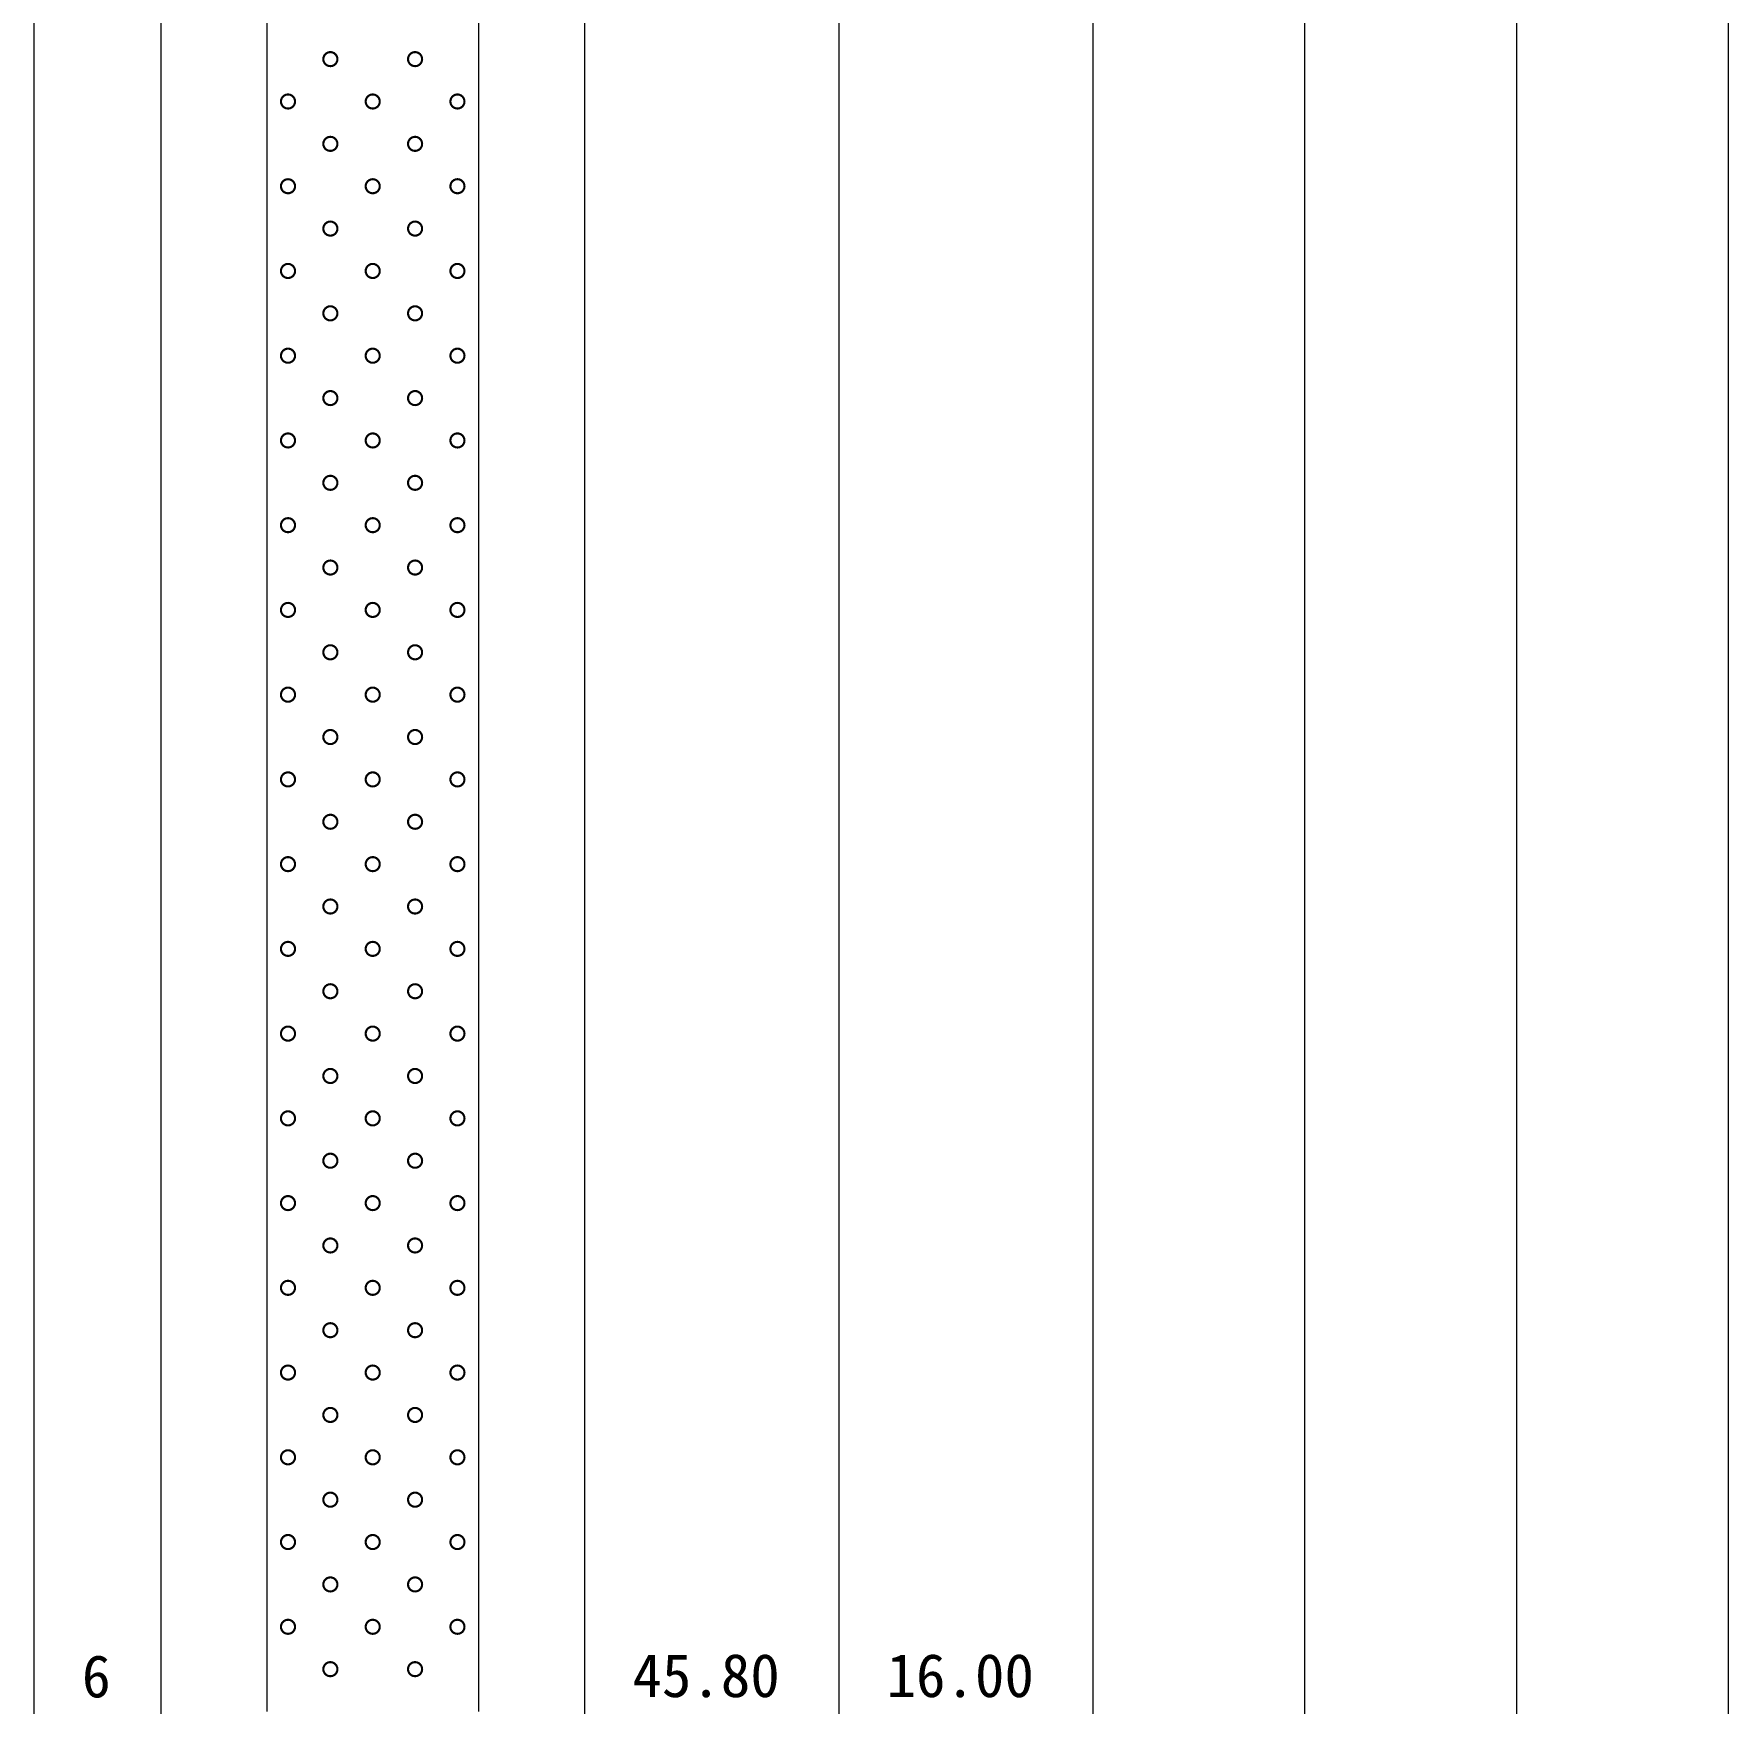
# Model space of a CAD drawing. Header units: inches. Extents: x -27 to 109, y -598 to 26.
# Drawn here: x 15.88 to 31.88, y -44.82 to -29.07 of the extents above; entities that cross this region are included whole.
import ezdxf

# ---------------------------------------------------------------- set-up
doc = ezdxf.new("R2010")
doc.units = ezdxf.units.IN
doc.header["$MEASUREMENT"] = 0
doc.layers.get('0').update_dxf_attribs({"lineweight": 0})
doc.styles.add('宋体', font='')
doc.styles.get('宋体').set_extended_font_data('宋体')

# ---------------------------------------------------------------- blocks, each defined once
blk = doc.blocks.new('lr_block_6')
at = {"color": 7, "const_width": 0.02}
for points in [[(18.748, -29.304), (18.746, -29.287), (18.739, -29.27), (18.729, -29.257), (18.715, -29.246), (18.699, -29.239), (18.682, -29.237), (18.664, -29.239), (18.648, -29.246), (18.634, -29.257), (18.624, -29.27), (18.617, -29.287), (18.615, -29.304), (18.617, -29.321), (18.624, -29.337), (18.634, -29.351), (18.648, -29.361), (18.664, -29.368), (18.682, -29.37), (18.699, -29.368), (18.715, -29.361), (18.729, -29.351), (18.739, -29.337), (18.746, -29.321), (18.748, -29.304)], [(19.548, -29.304), (19.546, -29.287), (19.539, -29.27), (19.529, -29.257), (19.515, -29.246), (19.499, -29.239), (19.482, -29.237), (19.464, -29.239), (19.448, -29.246), (19.434, -29.257), (19.424, -29.27), (19.417, -29.287), (19.415, -29.304), (19.417, -29.321), (19.424, -29.337), (19.434, -29.351), (19.448, -29.361), (19.464, -29.368), (19.482, -29.37), (19.499, -29.368), (19.515, -29.361), (19.529, -29.351), (19.539, -29.337), (19.546, -29.321), (19.548, -29.304)], [(18.348, -29.704), (18.346, -29.687), (18.339, -29.67), (18.329, -29.657), (18.315, -29.646), (18.299, -29.639), (18.282, -29.637), (18.264, -29.639), (18.248, -29.646), (18.234, -29.657), (18.224, -29.67), (18.217, -29.687), (18.215, -29.704), (18.217, -29.721), (18.224, -29.737), (18.234, -29.751), (18.248, -29.761), (18.264, -29.768), (18.282, -29.77), (18.299, -29.768), (18.315, -29.761), (18.329, -29.751), (18.339, -29.737), (18.346, -29.721), (18.348, -29.704)], [(19.148, -29.704), (19.146, -29.687), (19.139, -29.67), (19.129, -29.657), (19.115, -29.646), (19.099, -29.639), (19.082, -29.637), (19.064, -29.639), (19.048, -29.646), (19.034, -29.657), (19.024, -29.67), (19.017, -29.687), (19.015, -29.704), (19.017, -29.721), (19.024, -29.737), (19.034, -29.751), (19.048, -29.761), (19.064, -29.768), (19.082, -29.77), (19.099, -29.768), (19.115, -29.761), (19.129, -29.751), (19.139, -29.737), (19.146, -29.721), (19.148, -29.704)], [(19.948, -29.704), (19.946, -29.687), (19.939, -29.67), (19.929, -29.657), (19.915, -29.646), (19.899, -29.639), (19.882, -29.637), (19.864, -29.639), (19.848, -29.646), (19.834, -29.657), (19.824, -29.67), (19.817, -29.687), (19.815, -29.704), (19.817, -29.721), (19.824, -29.737), (19.834, -29.751), (19.848, -29.761), (19.864, -29.768), (19.882, -29.77), (19.899, -29.768), (19.915, -29.761), (19.929, -29.751), (19.939, -29.737), (19.946, -29.721), (19.948, -29.704)], [(18.748, -30.104), (18.746, -30.087), (18.739, -30.07), (18.729, -30.057), (18.715, -30.046), (18.699, -30.039), (18.682, -30.037), (18.664, -30.039), (18.648, -30.046), (18.634, -30.057), (18.624, -30.07), (18.617, -30.087), (18.615, -30.104), (18.617, -30.121), (18.624, -30.137), (18.634, -30.151), (18.648, -30.161), (18.664, -30.168), (18.682, -30.17), (18.699, -30.168), (18.715, -30.161), (18.729, -30.151), (18.739, -30.137), (18.746, -30.121), (18.748, -30.104)], [(19.548, -30.104), (19.546, -30.087), (19.539, -30.07), (19.529, -30.057), (19.515, -30.046), (19.499, -30.039), (19.482, -30.037), (19.464, -30.039), (19.448, -30.046), (19.434, -30.057), (19.424, -30.07), (19.417, -30.087), (19.415, -30.104), (19.417, -30.121), (19.424, -30.137), (19.434, -30.151), (19.448, -30.161), (19.464, -30.168), (19.482, -30.17), (19.499, -30.168), (19.515, -30.161), (19.529, -30.151), (19.539, -30.137), (19.546, -30.121), (19.548, -30.104)], [(18.348, -30.504), (18.346, -30.487), (18.339, -30.47), (18.329, -30.457), (18.315, -30.446), (18.299, -30.439), (18.282, -30.437), (18.264, -30.439), (18.248, -30.446), (18.234, -30.457), (18.224, -30.47), (18.217, -30.487), (18.215, -30.504), (18.217, -30.521), (18.224, -30.537), (18.234, -30.551), (18.248, -30.561), (18.264, -30.568), (18.282, -30.57), (18.299, -30.568), (18.315, -30.561), (18.329, -30.551), (18.339, -30.537), (18.346, -30.521), (18.348, -30.504)], [(19.148, -30.504), (19.146, -30.487), (19.139, -30.47), (19.129, -30.457), (19.115, -30.446), (19.099, -30.439), (19.082, -30.437), (19.064, -30.439), (19.048, -30.446), (19.034, -30.457), (19.024, -30.47), (19.017, -30.487), (19.015, -30.504), (19.017, -30.521), (19.024, -30.537), (19.034, -30.551), (19.048, -30.561), (19.064, -30.568), (19.082, -30.57), (19.099, -30.568), (19.115, -30.561), (19.129, -30.551), (19.139, -30.537), (19.146, -30.521), (19.148, -30.504)], [(19.948, -30.504), (19.946, -30.487), (19.939, -30.47), (19.929, -30.457), (19.915, -30.446), (19.899, -30.439), (19.882, -30.437), (19.864, -30.439), (19.848, -30.446), (19.834, -30.457), (19.824, -30.47), (19.817, -30.487), (19.815, -30.504), (19.817, -30.521), (19.824, -30.537), (19.834, -30.551), (19.848, -30.561), (19.864, -30.568), (19.882, -30.57), (19.899, -30.568), (19.915, -30.561), (19.929, -30.551), (19.939, -30.537), (19.946, -30.521), (19.948, -30.504)], [(18.748, -30.904), (18.746, -30.887), (18.739, -30.87), (18.729, -30.857), (18.715, -30.846), (18.699, -30.839), (18.682, -30.837), (18.664, -30.839), (18.648, -30.846), (18.634, -30.857), (18.624, -30.87), (18.617, -30.887), (18.615, -30.904), (18.617, -30.921), (18.624, -30.937), (18.634, -30.951), (18.648, -30.961), (18.664, -30.968), (18.682, -30.97), (18.699, -30.968), (18.715, -30.961), (18.729, -30.951), (18.739, -30.937), (18.746, -30.921), (18.748, -30.904)], [(19.548, -30.904), (19.546, -30.887), (19.539, -30.87), (19.529, -30.857), (19.515, -30.846), (19.499, -30.839), (19.482, -30.837), (19.464, -30.839), (19.448, -30.846), (19.434, -30.857), (19.424, -30.87), (19.417, -30.887), (19.415, -30.904), (19.417, -30.921), (19.424, -30.937), (19.434, -30.951), (19.448, -30.961), (19.464, -30.968), (19.482, -30.97), (19.499, -30.968), (19.515, -30.961), (19.529, -30.951), (19.539, -30.937), (19.546, -30.921), (19.548, -30.904)], [(18.348, -31.304), (18.346, -31.287), (18.339, -31.27), (18.329, -31.257), (18.315, -31.246), (18.299, -31.239), (18.282, -31.237), (18.264, -31.239), (18.248, -31.246), (18.234, -31.257), (18.224, -31.27), (18.217, -31.287), (18.215, -31.304), (18.217, -31.321), (18.224, -31.337), (18.234, -31.351), (18.248, -31.361), (18.264, -31.368), (18.282, -31.37), (18.299, -31.368), (18.315, -31.361), (18.329, -31.351), (18.339, -31.337), (18.346, -31.321), (18.348, -31.304)], [(19.148, -31.304), (19.146, -31.287), (19.139, -31.27), (19.129, -31.257), (19.115, -31.246), (19.099, -31.239), (19.082, -31.237), (19.064, -31.239), (19.048, -31.246), (19.034, -31.257), (19.024, -31.27), (19.017, -31.287), (19.015, -31.304), (19.017, -31.321), (19.024, -31.337), (19.034, -31.351), (19.048, -31.361), (19.064, -31.368), (19.082, -31.37), (19.099, -31.368), (19.115, -31.361), (19.129, -31.351), (19.139, -31.337), (19.146, -31.321), (19.148, -31.304)], [(19.948, -31.304), (19.946, -31.287), (19.939, -31.27), (19.929, -31.257), (19.915, -31.246), (19.899, -31.239), (19.882, -31.237), (19.864, -31.239), (19.848, -31.246), (19.834, -31.257), (19.824, -31.27), (19.817, -31.287), (19.815, -31.304), (19.817, -31.321), (19.824, -31.337), (19.834, -31.351), (19.848, -31.361), (19.864, -31.368), (19.882, -31.37), (19.899, -31.368), (19.915, -31.361), (19.929, -31.351), (19.939, -31.337), (19.946, -31.321), (19.948, -31.304)], [(18.748, -31.704), (18.746, -31.687), (18.739, -31.67), (18.729, -31.657), (18.715, -31.646), (18.699, -31.639), (18.682, -31.637), (18.664, -31.639), (18.648, -31.646), (18.634, -31.657), (18.624, -31.67), (18.617, -31.687), (18.615, -31.704), (18.617, -31.721), (18.624, -31.737), (18.634, -31.751), (18.648, -31.761), (18.664, -31.768), (18.682, -31.77), (18.699, -31.768), (18.715, -31.761), (18.729, -31.751), (18.739, -31.737), (18.746, -31.721), (18.748, -31.704)], [(19.548, -31.704), (19.546, -31.687), (19.539, -31.67), (19.529, -31.657), (19.515, -31.646), (19.499, -31.639), (19.482, -31.637), (19.464, -31.639), (19.448, -31.646), (19.434, -31.657), (19.424, -31.67), (19.417, -31.687), (19.415, -31.704), (19.417, -31.721), (19.424, -31.737), (19.434, -31.751), (19.448, -31.761), (19.464, -31.768), (19.482, -31.77), (19.499, -31.768), (19.515, -31.761), (19.529, -31.751), (19.539, -31.737), (19.546, -31.721), (19.548, -31.704)], [(18.348, -32.104), (18.346, -32.087), (18.339, -32.07), (18.329, -32.057), (18.315, -32.046), (18.299, -32.039), (18.282, -32.037), (18.264, -32.039), (18.248, -32.046), (18.234, -32.057), (18.224, -32.07), (18.217, -32.087), (18.215, -32.104), (18.217, -32.121), (18.224, -32.137), (18.234, -32.151), (18.248, -32.161), (18.264, -32.168), (18.282, -32.17), (18.299, -32.168), (18.315, -32.161), (18.329, -32.151), (18.339, -32.137), (18.346, -32.121), (18.348, -32.104)], [(19.148, -32.104), (19.146, -32.087), (19.139, -32.07), (19.129, -32.057), (19.115, -32.046), (19.099, -32.039), (19.082, -32.037), (19.064, -32.039), (19.048, -32.046), (19.034, -32.057), (19.024, -32.07), (19.017, -32.087), (19.015, -32.104), (19.017, -32.121), (19.024, -32.137), (19.034, -32.151), (19.048, -32.161), (19.064, -32.168), (19.082, -32.17), (19.099, -32.168), (19.115, -32.161), (19.129, -32.151), (19.139, -32.137), (19.146, -32.121), (19.148, -32.104)], [(19.948, -32.104), (19.946, -32.087), (19.939, -32.07), (19.929, -32.057), (19.915, -32.046), (19.899, -32.039), (19.882, -32.037), (19.864, -32.039), (19.848, -32.046), (19.834, -32.057), (19.824, -32.07), (19.817, -32.087), (19.815, -32.104), (19.817, -32.121), (19.824, -32.137), (19.834, -32.151), (19.848, -32.161), (19.864, -32.168), (19.882, -32.17), (19.899, -32.168), (19.915, -32.161), (19.929, -32.151), (19.939, -32.137), (19.946, -32.121), (19.948, -32.104)], [(18.748, -32.504), (18.746, -32.487), (18.739, -32.47), (18.729, -32.457), (18.715, -32.446), (18.699, -32.439), (18.682, -32.437), (18.664, -32.439), (18.648, -32.446), (18.634, -32.457), (18.624, -32.47), (18.617, -32.487), (18.615, -32.504), (18.617, -32.521), (18.624, -32.537), (18.634, -32.551), (18.648, -32.561), (18.664, -32.568), (18.682, -32.57), (18.699, -32.568), (18.715, -32.561), (18.729, -32.551), (18.739, -32.537), (18.746, -32.521), (18.748, -32.504)], [(19.548, -32.504), (19.546, -32.487), (19.539, -32.47), (19.529, -32.457), (19.515, -32.446), (19.499, -32.439), (19.482, -32.437), (19.464, -32.439), (19.448, -32.446), (19.434, -32.457), (19.424, -32.47), (19.417, -32.487), (19.415, -32.504), (19.417, -32.521), (19.424, -32.537), (19.434, -32.551), (19.448, -32.561), (19.464, -32.568), (19.482, -32.57), (19.499, -32.568), (19.515, -32.561), (19.529, -32.551), (19.539, -32.537), (19.546, -32.521), (19.548, -32.504)], [(18.348, -32.904), (18.346, -32.887), (18.339, -32.87), (18.329, -32.857), (18.315, -32.846), (18.299, -32.839), (18.282, -32.837), (18.264, -32.839), (18.248, -32.846), (18.234, -32.857), (18.224, -32.87), (18.217, -32.887), (18.215, -32.904), (18.217, -32.921), (18.224, -32.937), (18.234, -32.951), (18.248, -32.961), (18.264, -32.968), (18.282, -32.97), (18.299, -32.968), (18.315, -32.961), (18.329, -32.951), (18.339, -32.937), (18.346, -32.921), (18.348, -32.904)], [(19.148, -32.904), (19.146, -32.887), (19.139, -32.87), (19.129, -32.857), (19.115, -32.846), (19.099, -32.839), (19.082, -32.837), (19.064, -32.839), (19.048, -32.846), (19.034, -32.857), (19.024, -32.87), (19.017, -32.887), (19.015, -32.904), (19.017, -32.921), (19.024, -32.937), (19.034, -32.951), (19.048, -32.961), (19.064, -32.968), (19.082, -32.97), (19.099, -32.968), (19.115, -32.961), (19.129, -32.951), (19.139, -32.937), (19.146, -32.921), (19.148, -32.904)], [(19.948, -32.904), (19.946, -32.887), (19.939, -32.87), (19.929, -32.857), (19.915, -32.846), (19.899, -32.839), (19.882, -32.837), (19.864, -32.839), (19.848, -32.846), (19.834, -32.857), (19.824, -32.87), (19.817, -32.887), (19.815, -32.904), (19.817, -32.921), (19.824, -32.937), (19.834, -32.951), (19.848, -32.961), (19.864, -32.968), (19.882, -32.97), (19.899, -32.968), (19.915, -32.961), (19.929, -32.951), (19.939, -32.937), (19.946, -32.921), (19.948, -32.904)], [(18.748, -33.304), (18.746, -33.287), (18.739, -33.27), (18.729, -33.257), (18.715, -33.246), (18.699, -33.239), (18.682, -33.237), (18.664, -33.239), (18.648, -33.246), (18.634, -33.257), (18.624, -33.27), (18.617, -33.287), (18.615, -33.304), (18.617, -33.321), (18.624, -33.337), (18.634, -33.351), (18.648, -33.361), (18.664, -33.368), (18.682, -33.37), (18.699, -33.368), (18.715, -33.361), (18.729, -33.351), (18.739, -33.337), (18.746, -33.321), (18.748, -33.304)], [(19.548, -33.304), (19.546, -33.287), (19.539, -33.27), (19.529, -33.257), (19.515, -33.246), (19.499, -33.239), (19.482, -33.237), (19.464, -33.239), (19.448, -33.246), (19.434, -33.257), (19.424, -33.27), (19.417, -33.287), (19.415, -33.304), (19.417, -33.321), (19.424, -33.337), (19.434, -33.351), (19.448, -33.361), (19.464, -33.368), (19.482, -33.37), (19.499, -33.368), (19.515, -33.361), (19.529, -33.351), (19.539, -33.337), (19.546, -33.321), (19.548, -33.304)], [(18.348, -33.704), (18.346, -33.687), (18.339, -33.67), (18.329, -33.657), (18.315, -33.646), (18.299, -33.639), (18.282, -33.637), (18.264, -33.639), (18.248, -33.646), (18.234, -33.657), (18.224, -33.67), (18.217, -33.687), (18.215, -33.704), (18.217, -33.721), (18.224, -33.737), (18.234, -33.751), (18.248, -33.761), (18.264, -33.768), (18.282, -33.77), (18.299, -33.768), (18.315, -33.761), (18.329, -33.751), (18.339, -33.737), (18.346, -33.721), (18.348, -33.704)], [(19.148, -33.704), (19.146, -33.687), (19.139, -33.67), (19.129, -33.657), (19.115, -33.646), (19.099, -33.639), (19.082, -33.637), (19.064, -33.639), (19.048, -33.646), (19.034, -33.657), (19.024, -33.67), (19.017, -33.687), (19.015, -33.704), (19.017, -33.721), (19.024, -33.737), (19.034, -33.751), (19.048, -33.761), (19.064, -33.768), (19.082, -33.77), (19.099, -33.768), (19.115, -33.761), (19.129, -33.751), (19.139, -33.737), (19.146, -33.721), (19.148, -33.704)], [(19.948, -33.704), (19.946, -33.687), (19.939, -33.67), (19.929, -33.657), (19.915, -33.646), (19.899, -33.639), (19.882, -33.637), (19.864, -33.639), (19.848, -33.646), (19.834, -33.657), (19.824, -33.67), (19.817, -33.687), (19.815, -33.704), (19.817, -33.721), (19.824, -33.737), (19.834, -33.751), (19.848, -33.761), (19.864, -33.768), (19.882, -33.77), (19.899, -33.768), (19.915, -33.761), (19.929, -33.751), (19.939, -33.737), (19.946, -33.721), (19.948, -33.704)], [(18.748, -34.104), (18.746, -34.087), (18.739, -34.07), (18.729, -34.057), (18.715, -34.046), (18.699, -34.039), (18.682, -34.037), (18.664, -34.039), (18.648, -34.046), (18.634, -34.057), (18.624, -34.07), (18.617, -34.087), (18.615, -34.104), (18.617, -34.121), (18.624, -34.137), (18.634, -34.151), (18.648, -34.161), (18.664, -34.168), (18.682, -34.17), (18.699, -34.168), (18.715, -34.161), (18.729, -34.151), (18.739, -34.137), (18.746, -34.121), (18.748, -34.104)], [(19.548, -34.104), (19.546, -34.087), (19.539, -34.07), (19.529, -34.057), (19.515, -34.046), (19.499, -34.039), (19.482, -34.037), (19.464, -34.039), (19.448, -34.046), (19.434, -34.057), (19.424, -34.07), (19.417, -34.087), (19.415, -34.104), (19.417, -34.121), (19.424, -34.137), (19.434, -34.151), (19.448, -34.161), (19.464, -34.168), (19.482, -34.17), (19.499, -34.168), (19.515, -34.161), (19.529, -34.151), (19.539, -34.137), (19.546, -34.121), (19.548, -34.104)], [(18.348, -34.504), (18.346, -34.487), (18.339, -34.47), (18.329, -34.457), (18.315, -34.446), (18.299, -34.439), (18.282, -34.437), (18.264, -34.439), (18.248, -34.446), (18.234, -34.457), (18.224, -34.47), (18.217, -34.487), (18.215, -34.504), (18.217, -34.521), (18.224, -34.537), (18.234, -34.551), (18.248, -34.561), (18.264, -34.568), (18.282, -34.57), (18.299, -34.568), (18.315, -34.561), (18.329, -34.551), (18.339, -34.537), (18.346, -34.521), (18.348, -34.504)], [(19.148, -34.504), (19.146, -34.487), (19.139, -34.47), (19.129, -34.457), (19.115, -34.446), (19.099, -34.439), (19.082, -34.437), (19.064, -34.439), (19.048, -34.446), (19.034, -34.457), (19.024, -34.47), (19.017, -34.487), (19.015, -34.504), (19.017, -34.521), (19.024, -34.537), (19.034, -34.551), (19.048, -34.561), (19.064, -34.568), (19.082, -34.57), (19.099, -34.568), (19.115, -34.561), (19.129, -34.551), (19.139, -34.537), (19.146, -34.521), (19.148, -34.504)], [(19.948, -34.504), (19.946, -34.487), (19.939, -34.47), (19.929, -34.457), (19.915, -34.446), (19.899, -34.439), (19.882, -34.437), (19.864, -34.439), (19.848, -34.446), (19.834, -34.457), (19.824, -34.47), (19.817, -34.487), (19.815, -34.504), (19.817, -34.521), (19.824, -34.537), (19.834, -34.551), (19.848, -34.561), (19.864, -34.568), (19.882, -34.57), (19.899, -34.568), (19.915, -34.561), (19.929, -34.551), (19.939, -34.537), (19.946, -34.521), (19.948, -34.504)], [(18.748, -34.904), (18.746, -34.887), (18.739, -34.87), (18.729, -34.857), (18.715, -34.846), (18.699, -34.839), (18.682, -34.837), (18.664, -34.839), (18.648, -34.846), (18.634, -34.857), (18.624, -34.87), (18.617, -34.887), (18.615, -34.904), (18.617, -34.921), (18.624, -34.937), (18.634, -34.951), (18.648, -34.961), (18.664, -34.968), (18.682, -34.97), (18.699, -34.968), (18.715, -34.961), (18.729, -34.951), (18.739, -34.937), (18.746, -34.921), (18.748, -34.904)], [(19.548, -34.904), (19.546, -34.887), (19.539, -34.87), (19.529, -34.857), (19.515, -34.846), (19.499, -34.839), (19.482, -34.837), (19.464, -34.839), (19.448, -34.846), (19.434, -34.857), (19.424, -34.87), (19.417, -34.887), (19.415, -34.904), (19.417, -34.921), (19.424, -34.937), (19.434, -34.951), (19.448, -34.961), (19.464, -34.968), (19.482, -34.97), (19.499, -34.968), (19.515, -34.961), (19.529, -34.951), (19.539, -34.937), (19.546, -34.921), (19.548, -34.904)], [(18.348, -35.304), (18.346, -35.287), (18.339, -35.27), (18.329, -35.257), (18.315, -35.246), (18.299, -35.239), (18.282, -35.237), (18.264, -35.239), (18.248, -35.246), (18.234, -35.257), (18.224, -35.27), (18.217, -35.287), (18.215, -35.304), (18.217, -35.321), (18.224, -35.337), (18.234, -35.351), (18.248, -35.361), (18.264, -35.368), (18.282, -35.37), (18.299, -35.368), (18.315, -35.361), (18.329, -35.351), (18.339, -35.337), (18.346, -35.321), (18.348, -35.304)], [(19.148, -35.304), (19.146, -35.287), (19.139, -35.27), (19.129, -35.257), (19.115, -35.246), (19.099, -35.239), (19.082, -35.237), (19.064, -35.239), (19.048, -35.246), (19.034, -35.257), (19.024, -35.27), (19.017, -35.287), (19.015, -35.304), (19.017, -35.321), (19.024, -35.337), (19.034, -35.351), (19.048, -35.361), (19.064, -35.368), (19.082, -35.37), (19.099, -35.368), (19.115, -35.361), (19.129, -35.351), (19.139, -35.337), (19.146, -35.321), (19.148, -35.304)], [(19.948, -35.304), (19.946, -35.287), (19.939, -35.27), (19.929, -35.257), (19.915, -35.246), (19.899, -35.239), (19.882, -35.237), (19.864, -35.239), (19.848, -35.246), (19.834, -35.257), (19.824, -35.27), (19.817, -35.287), (19.815, -35.304), (19.817, -35.321), (19.824, -35.337), (19.834, -35.351), (19.848, -35.361), (19.864, -35.368), (19.882, -35.37), (19.899, -35.368), (19.915, -35.361), (19.929, -35.351), (19.939, -35.337), (19.946, -35.321), (19.948, -35.304)], [(18.748, -35.704), (18.746, -35.687), (18.739, -35.67), (18.729, -35.657), (18.715, -35.646), (18.699, -35.639), (18.682, -35.637), (18.664, -35.639), (18.648, -35.646), (18.634, -35.657), (18.624, -35.67), (18.617, -35.687), (18.615, -35.704), (18.617, -35.721), (18.624, -35.737), (18.634, -35.751), (18.648, -35.761), (18.664, -35.768), (18.682, -35.77), (18.699, -35.768), (18.715, -35.761), (18.729, -35.751), (18.739, -35.737), (18.746, -35.721), (18.748, -35.704)], [(19.548, -35.704), (19.546, -35.687), (19.539, -35.67), (19.529, -35.657), (19.515, -35.646), (19.499, -35.639), (19.482, -35.637), (19.464, -35.639), (19.448, -35.646), (19.434, -35.657), (19.424, -35.67), (19.417, -35.687), (19.415, -35.704), (19.417, -35.721), (19.424, -35.737), (19.434, -35.751), (19.448, -35.761), (19.464, -35.768), (19.482, -35.77), (19.499, -35.768), (19.515, -35.761), (19.529, -35.751), (19.539, -35.737), (19.546, -35.721), (19.548, -35.704)], [(18.348, -36.104), (18.346, -36.087), (18.339, -36.07), (18.329, -36.057), (18.315, -36.046), (18.299, -36.039), (18.282, -36.037), (18.264, -36.039), (18.248, -36.046), (18.234, -36.057), (18.224, -36.07), (18.217, -36.087), (18.215, -36.104), (18.217, -36.121), (18.224, -36.137), (18.234, -36.151), (18.248, -36.161), (18.264, -36.168), (18.282, -36.17), (18.299, -36.168), (18.315, -36.161), (18.329, -36.151), (18.339, -36.137), (18.346, -36.121), (18.348, -36.104)], [(19.148, -36.104), (19.146, -36.087), (19.139, -36.07), (19.129, -36.057), (19.115, -36.046), (19.099, -36.039), (19.082, -36.037), (19.064, -36.039), (19.048, -36.046), (19.034, -36.057), (19.024, -36.07), (19.017, -36.087), (19.015, -36.104), (19.017, -36.121), (19.024, -36.137), (19.034, -36.151), (19.048, -36.161), (19.064, -36.168), (19.082, -36.17), (19.099, -36.168), (19.115, -36.161), (19.129, -36.151), (19.139, -36.137), (19.146, -36.121), (19.148, -36.104)], [(19.948, -36.104), (19.946, -36.087), (19.939, -36.07), (19.929, -36.057), (19.915, -36.046), (19.899, -36.039), (19.882, -36.037), (19.864, -36.039), (19.848, -36.046), (19.834, -36.057), (19.824, -36.07), (19.817, -36.087), (19.815, -36.104), (19.817, -36.121), (19.824, -36.137), (19.834, -36.151), (19.848, -36.161), (19.864, -36.168), (19.882, -36.17), (19.899, -36.168), (19.915, -36.161), (19.929, -36.151), (19.939, -36.137), (19.946, -36.121), (19.948, -36.104)], [(18.748, -36.504), (18.746, -36.487), (18.739, -36.47), (18.729, -36.457), (18.715, -36.446), (18.699, -36.439), (18.682, -36.437), (18.664, -36.439), (18.648, -36.446), (18.634, -36.457), (18.624, -36.47), (18.617, -36.487), (18.615, -36.504), (18.617, -36.521), (18.624, -36.537), (18.634, -36.551), (18.648, -36.561), (18.664, -36.568), (18.682, -36.57), (18.699, -36.568), (18.715, -36.561), (18.729, -36.551), (18.739, -36.537), (18.746, -36.521), (18.748, -36.504)], [(19.548, -36.504), (19.546, -36.487), (19.539, -36.47), (19.529, -36.457), (19.515, -36.446), (19.499, -36.439), (19.482, -36.437), (19.464, -36.439), (19.448, -36.446), (19.434, -36.457), (19.424, -36.47), (19.417, -36.487), (19.415, -36.504), (19.417, -36.521), (19.424, -36.537), (19.434, -36.551), (19.448, -36.561), (19.464, -36.568), (19.482, -36.57), (19.499, -36.568), (19.515, -36.561), (19.529, -36.551), (19.539, -36.537), (19.546, -36.521), (19.548, -36.504)], [(18.348, -36.904), (18.346, -36.887), (18.339, -36.87), (18.329, -36.857), (18.315, -36.846), (18.299, -36.839), (18.282, -36.837), (18.264, -36.839), (18.248, -36.846), (18.234, -36.857), (18.224, -36.87), (18.217, -36.887), (18.215, -36.904), (18.217, -36.921), (18.224, -36.937), (18.234, -36.951), (18.248, -36.961), (18.264, -36.968), (18.282, -36.97), (18.299, -36.968), (18.315, -36.961), (18.329, -36.951), (18.339, -36.937), (18.346, -36.921), (18.348, -36.904)], [(19.148, -36.904), (19.146, -36.887), (19.139, -36.87), (19.129, -36.857), (19.115, -36.846), (19.099, -36.839), (19.082, -36.837), (19.064, -36.839), (19.048, -36.846), (19.034, -36.857), (19.024, -36.87), (19.017, -36.887), (19.015, -36.904), (19.017, -36.921), (19.024, -36.937), (19.034, -36.951), (19.048, -36.961), (19.064, -36.968), (19.082, -36.97), (19.099, -36.968), (19.115, -36.961), (19.129, -36.951), (19.139, -36.937), (19.146, -36.921), (19.148, -36.904)], [(19.948, -36.904), (19.946, -36.887), (19.939, -36.87), (19.929, -36.857), (19.915, -36.846), (19.899, -36.839), (19.882, -36.837), (19.864, -36.839), (19.848, -36.846), (19.834, -36.857), (19.824, -36.87), (19.817, -36.887), (19.815, -36.904), (19.817, -36.921), (19.824, -36.937), (19.834, -36.951), (19.848, -36.961), (19.864, -36.968), (19.882, -36.97), (19.899, -36.968), (19.915, -36.961), (19.929, -36.951), (19.939, -36.937), (19.946, -36.921), (19.948, -36.904)], [(18.748, -37.304), (18.746, -37.287), (18.739, -37.27), (18.729, -37.257), (18.715, -37.246), (18.699, -37.239), (18.682, -37.237), (18.664, -37.239), (18.648, -37.246), (18.634, -37.257), (18.624, -37.27), (18.617, -37.287), (18.615, -37.304), (18.617, -37.321), (18.624, -37.337), (18.634, -37.351), (18.648, -37.361), (18.664, -37.368), (18.682, -37.37), (18.699, -37.368), (18.715, -37.361), (18.729, -37.351), (18.739, -37.337), (18.746, -37.321), (18.748, -37.304)], [(19.548, -37.304), (19.546, -37.287), (19.539, -37.27), (19.529, -37.257), (19.515, -37.246), (19.499, -37.239), (19.482, -37.237), (19.464, -37.239), (19.448, -37.246), (19.434, -37.257), (19.424, -37.27), (19.417, -37.287), (19.415, -37.304), (19.417, -37.321), (19.424, -37.337), (19.434, -37.351), (19.448, -37.361), (19.464, -37.368), (19.482, -37.37), (19.499, -37.368), (19.515, -37.361), (19.529, -37.351), (19.539, -37.337), (19.546, -37.321), (19.548, -37.304)], [(18.348, -37.704), (18.346, -37.687), (18.339, -37.67), (18.329, -37.657), (18.315, -37.646), (18.299, -37.639), (18.282, -37.637), (18.264, -37.639), (18.248, -37.646), (18.234, -37.657), (18.224, -37.67), (18.217, -37.687), (18.215, -37.704), (18.217, -37.721), (18.224, -37.737), (18.234, -37.751), (18.248, -37.761), (18.264, -37.768), (18.282, -37.77), (18.299, -37.768), (18.315, -37.761), (18.329, -37.751), (18.339, -37.737), (18.346, -37.721), (18.348, -37.704)], [(19.148, -37.704), (19.146, -37.687), (19.139, -37.67), (19.129, -37.657), (19.115, -37.646), (19.099, -37.639), (19.082, -37.637), (19.064, -37.639), (19.048, -37.646), (19.034, -37.657), (19.024, -37.67), (19.017, -37.687), (19.015, -37.704), (19.017, -37.721), (19.024, -37.737), (19.034, -37.751), (19.048, -37.761), (19.064, -37.768), (19.082, -37.77), (19.099, -37.768), (19.115, -37.761), (19.129, -37.751), (19.139, -37.737), (19.146, -37.721), (19.148, -37.704)], [(19.948, -37.704), (19.946, -37.687), (19.939, -37.67), (19.929, -37.657), (19.915, -37.646), (19.899, -37.639), (19.882, -37.637), (19.864, -37.639), (19.848, -37.646), (19.834, -37.657), (19.824, -37.67), (19.817, -37.687), (19.815, -37.704), (19.817, -37.721), (19.824, -37.737), (19.834, -37.751), (19.848, -37.761), (19.864, -37.768), (19.882, -37.77), (19.899, -37.768), (19.915, -37.761), (19.929, -37.751), (19.939, -37.737), (19.946, -37.721), (19.948, -37.704)], [(18.748, -38.104), (18.746, -38.087), (18.739, -38.07), (18.729, -38.057), (18.715, -38.046), (18.699, -38.039), (18.682, -38.037), (18.664, -38.039), (18.648, -38.046), (18.634, -38.057), (18.624, -38.07), (18.617, -38.087), (18.615, -38.104), (18.617, -38.121), (18.624, -38.137), (18.634, -38.151), (18.648, -38.161), (18.664, -38.168), (18.682, -38.17), (18.699, -38.168), (18.715, -38.161), (18.729, -38.151), (18.739, -38.137), (18.746, -38.121), (18.748, -38.104)], [(19.548, -38.104), (19.546, -38.087), (19.539, -38.07), (19.529, -38.057), (19.515, -38.046), (19.499, -38.039), (19.482, -38.037), (19.464, -38.039), (19.448, -38.046), (19.434, -38.057), (19.424, -38.07), (19.417, -38.087), (19.415, -38.104), (19.417, -38.121), (19.424, -38.137), (19.434, -38.151), (19.448, -38.161), (19.464, -38.168), (19.482, -38.17), (19.499, -38.168), (19.515, -38.161), (19.529, -38.151), (19.539, -38.137), (19.546, -38.121), (19.548, -38.104)], [(18.348, -38.504), (18.346, -38.487), (18.339, -38.47), (18.329, -38.457), (18.315, -38.446), (18.299, -38.439), (18.282, -38.437), (18.264, -38.439), (18.248, -38.446), (18.234, -38.457), (18.224, -38.47), (18.217, -38.487), (18.215, -38.504), (18.217, -38.521), (18.224, -38.537), (18.234, -38.551), (18.248, -38.561), (18.264, -38.568), (18.282, -38.57), (18.299, -38.568), (18.315, -38.561), (18.329, -38.551), (18.339, -38.537), (18.346, -38.521), (18.348, -38.504)], [(19.148, -38.504), (19.146, -38.487), (19.139, -38.47), (19.129, -38.457), (19.115, -38.446), (19.099, -38.439), (19.082, -38.437), (19.064, -38.439), (19.048, -38.446), (19.034, -38.457), (19.024, -38.47), (19.017, -38.487), (19.015, -38.504), (19.017, -38.521), (19.024, -38.537), (19.034, -38.551), (19.048, -38.561), (19.064, -38.568), (19.082, -38.57), (19.099, -38.568), (19.115, -38.561), (19.129, -38.551), (19.139, -38.537), (19.146, -38.521), (19.148, -38.504)], [(19.948, -38.504), (19.946, -38.487), (19.939, -38.47), (19.929, -38.457), (19.915, -38.446), (19.899, -38.439), (19.882, -38.437), (19.864, -38.439), (19.848, -38.446), (19.834, -38.457), (19.824, -38.47), (19.817, -38.487), (19.815, -38.504), (19.817, -38.521), (19.824, -38.537), (19.834, -38.551), (19.848, -38.561), (19.864, -38.568), (19.882, -38.57), (19.899, -38.568), (19.915, -38.561), (19.929, -38.551), (19.939, -38.537), (19.946, -38.521), (19.948, -38.504)], [(18.748, -38.904), (18.746, -38.887), (18.739, -38.87), (18.729, -38.857), (18.715, -38.846), (18.699, -38.839), (18.682, -38.837), (18.664, -38.839), (18.648, -38.846), (18.634, -38.857), (18.624, -38.87), (18.617, -38.887), (18.615, -38.904), (18.617, -38.921), (18.624, -38.937), (18.634, -38.951), (18.648, -38.961), (18.664, -38.968), (18.682, -38.97), (18.699, -38.968), (18.715, -38.961), (18.729, -38.951), (18.739, -38.937), (18.746, -38.921), (18.748, -38.904)], [(19.548, -38.904), (19.546, -38.887), (19.539, -38.87), (19.529, -38.857), (19.515, -38.846), (19.499, -38.839), (19.482, -38.837), (19.464, -38.839), (19.448, -38.846), (19.434, -38.857), (19.424, -38.87), (19.417, -38.887), (19.415, -38.904), (19.417, -38.921), (19.424, -38.937), (19.434, -38.951), (19.448, -38.961), (19.464, -38.968), (19.482, -38.97), (19.499, -38.968), (19.515, -38.961), (19.529, -38.951), (19.539, -38.937), (19.546, -38.921), (19.548, -38.904)], [(18.348, -39.304), (18.346, -39.287), (18.339, -39.27), (18.329, -39.257), (18.315, -39.246), (18.299, -39.239), (18.282, -39.237), (18.264, -39.239), (18.248, -39.246), (18.234, -39.257), (18.224, -39.27), (18.217, -39.287), (18.215, -39.304), (18.217, -39.321), (18.224, -39.337), (18.234, -39.351), (18.248, -39.361), (18.264, -39.368), (18.282, -39.37), (18.299, -39.368), (18.315, -39.361), (18.329, -39.351), (18.339, -39.337), (18.346, -39.321), (18.348, -39.304)], [(19.148, -39.304), (19.146, -39.287), (19.139, -39.27), (19.129, -39.257), (19.115, -39.246), (19.099, -39.239), (19.082, -39.237), (19.064, -39.239), (19.048, -39.246), (19.034, -39.257), (19.024, -39.27), (19.017, -39.287), (19.015, -39.304), (19.017, -39.321), (19.024, -39.337), (19.034, -39.351), (19.048, -39.361), (19.064, -39.368), (19.082, -39.37), (19.099, -39.368), (19.115, -39.361), (19.129, -39.351), (19.139, -39.337), (19.146, -39.321), (19.148, -39.304)], [(19.948, -39.304), (19.946, -39.287), (19.939, -39.27), (19.929, -39.257), (19.915, -39.246), (19.899, -39.239), (19.882, -39.237), (19.864, -39.239), (19.848, -39.246), (19.834, -39.257), (19.824, -39.27), (19.817, -39.287), (19.815, -39.304), (19.817, -39.321), (19.824, -39.337), (19.834, -39.351), (19.848, -39.361), (19.864, -39.368), (19.882, -39.37), (19.899, -39.368), (19.915, -39.361), (19.929, -39.351), (19.939, -39.337), (19.946, -39.321), (19.948, -39.304)], [(18.748, -39.704), (18.746, -39.687), (18.739, -39.67), (18.729, -39.657), (18.715, -39.646), (18.699, -39.639), (18.682, -39.637), (18.664, -39.639), (18.648, -39.646), (18.634, -39.657), (18.624, -39.67), (18.617, -39.687), (18.615, -39.704), (18.617, -39.721), (18.624, -39.737), (18.634, -39.751), (18.648, -39.761), (18.664, -39.768), (18.682, -39.77), (18.699, -39.768), (18.715, -39.761), (18.729, -39.751), (18.739, -39.737), (18.746, -39.721), (18.748, -39.704)], [(19.548, -39.704), (19.546, -39.687), (19.539, -39.67), (19.529, -39.657), (19.515, -39.646), (19.499, -39.639), (19.482, -39.637), (19.464, -39.639), (19.448, -39.646), (19.434, -39.657), (19.424, -39.67), (19.417, -39.687), (19.415, -39.704), (19.417, -39.721), (19.424, -39.737), (19.434, -39.751), (19.448, -39.761), (19.464, -39.768), (19.482, -39.77), (19.499, -39.768), (19.515, -39.761), (19.529, -39.751), (19.539, -39.737), (19.546, -39.721), (19.548, -39.704)], [(18.348, -40.104), (18.346, -40.087), (18.339, -40.07), (18.329, -40.057), (18.315, -40.046), (18.299, -40.039), (18.282, -40.037), (18.264, -40.039), (18.248, -40.046), (18.234, -40.057), (18.224, -40.07), (18.217, -40.087), (18.215, -40.104), (18.217, -40.121), (18.224, -40.137), (18.234, -40.151), (18.248, -40.161), (18.264, -40.168), (18.282, -40.17), (18.299, -40.168), (18.315, -40.161), (18.329, -40.151), (18.339, -40.137), (18.346, -40.121), (18.348, -40.104)], [(19.148, -40.104), (19.146, -40.087), (19.139, -40.07), (19.129, -40.057), (19.115, -40.046), (19.099, -40.039), (19.082, -40.037), (19.064, -40.039), (19.048, -40.046), (19.034, -40.057), (19.024, -40.07), (19.017, -40.087), (19.015, -40.104), (19.017, -40.121), (19.024, -40.137), (19.034, -40.151), (19.048, -40.161), (19.064, -40.168), (19.082, -40.17), (19.099, -40.168), (19.115, -40.161), (19.129, -40.151), (19.139, -40.137), (19.146, -40.121), (19.148, -40.104)], [(19.948, -40.104), (19.946, -40.087), (19.939, -40.07), (19.929, -40.057), (19.915, -40.046), (19.899, -40.039), (19.882, -40.037), (19.864, -40.039), (19.848, -40.046), (19.834, -40.057), (19.824, -40.07), (19.817, -40.087), (19.815, -40.104), (19.817, -40.121), (19.824, -40.137), (19.834, -40.151), (19.848, -40.161), (19.864, -40.168), (19.882, -40.17), (19.899, -40.168), (19.915, -40.161), (19.929, -40.151), (19.939, -40.137), (19.946, -40.121), (19.948, -40.104)], [(18.748, -40.504), (18.746, -40.487), (18.739, -40.47), (18.729, -40.457), (18.715, -40.446), (18.699, -40.439), (18.682, -40.437), (18.664, -40.439), (18.648, -40.446), (18.634, -40.457), (18.624, -40.47), (18.617, -40.487), (18.615, -40.504), (18.617, -40.521), (18.624, -40.537), (18.634, -40.551), (18.648, -40.561), (18.664, -40.568), (18.682, -40.57), (18.699, -40.568), (18.715, -40.561), (18.729, -40.551), (18.739, -40.537), (18.746, -40.521), (18.748, -40.504)], [(19.548, -40.504), (19.546, -40.487), (19.539, -40.47), (19.529, -40.457), (19.515, -40.446), (19.499, -40.439), (19.482, -40.437), (19.464, -40.439), (19.448, -40.446), (19.434, -40.457), (19.424, -40.47), (19.417, -40.487), (19.415, -40.504), (19.417, -40.521), (19.424, -40.537), (19.434, -40.551), (19.448, -40.561), (19.464, -40.568), (19.482, -40.57), (19.499, -40.568), (19.515, -40.561), (19.529, -40.551), (19.539, -40.537), (19.546, -40.521), (19.548, -40.504)], [(18.348, -40.904), (18.346, -40.887), (18.339, -40.87), (18.329, -40.857), (18.315, -40.846), (18.299, -40.839), (18.282, -40.837), (18.264, -40.839), (18.248, -40.846), (18.234, -40.857), (18.224, -40.87), (18.217, -40.887), (18.215, -40.904), (18.217, -40.921), (18.224, -40.937), (18.234, -40.951), (18.248, -40.961), (18.264, -40.968), (18.282, -40.97), (18.299, -40.968), (18.315, -40.961), (18.329, -40.951), (18.339, -40.937), (18.346, -40.921), (18.348, -40.904)], [(19.148, -40.904), (19.146, -40.887), (19.139, -40.87), (19.129, -40.857), (19.115, -40.846), (19.099, -40.839), (19.082, -40.837), (19.064, -40.839), (19.048, -40.846), (19.034, -40.857), (19.024, -40.87), (19.017, -40.887), (19.015, -40.904), (19.017, -40.921), (19.024, -40.937), (19.034, -40.951), (19.048, -40.961), (19.064, -40.968), (19.082, -40.97), (19.099, -40.968), (19.115, -40.961), (19.129, -40.951), (19.139, -40.937), (19.146, -40.921), (19.148, -40.904)], [(19.948, -40.904), (19.946, -40.887), (19.939, -40.87), (19.929, -40.857), (19.915, -40.846), (19.899, -40.839), (19.882, -40.837), (19.864, -40.839), (19.848, -40.846), (19.834, -40.857), (19.824, -40.87), (19.817, -40.887), (19.815, -40.904), (19.817, -40.921), (19.824, -40.937), (19.834, -40.951), (19.848, -40.961), (19.864, -40.968), (19.882, -40.97), (19.899, -40.968), (19.915, -40.961), (19.929, -40.951), (19.939, -40.937), (19.946, -40.921), (19.948, -40.904)], [(18.748, -41.304), (18.746, -41.287), (18.739, -41.27), (18.729, -41.257), (18.715, -41.246), (18.699, -41.239), (18.682, -41.237), (18.664, -41.239), (18.648, -41.246), (18.634, -41.257), (18.624, -41.27), (18.617, -41.287), (18.615, -41.304), (18.617, -41.321), (18.624, -41.337), (18.634, -41.351), (18.648, -41.361), (18.664, -41.368), (18.682, -41.37), (18.699, -41.368), (18.715, -41.361), (18.729, -41.351), (18.739, -41.337), (18.746, -41.321), (18.748, -41.304)], [(19.548, -41.304), (19.546, -41.287), (19.539, -41.27), (19.529, -41.257), (19.515, -41.246), (19.499, -41.239), (19.482, -41.237), (19.464, -41.239), (19.448, -41.246), (19.434, -41.257), (19.424, -41.27), (19.417, -41.287), (19.415, -41.304), (19.417, -41.321), (19.424, -41.337), (19.434, -41.351), (19.448, -41.361), (19.464, -41.368), (19.482, -41.37), (19.499, -41.368), (19.515, -41.361), (19.529, -41.351), (19.539, -41.337), (19.546, -41.321), (19.548, -41.304)], [(18.348, -41.704), (18.346, -41.687), (18.339, -41.67), (18.329, -41.657), (18.315, -41.646), (18.299, -41.639), (18.282, -41.637), (18.264, -41.639), (18.248, -41.646), (18.234, -41.657), (18.224, -41.67), (18.217, -41.687), (18.215, -41.704), (18.217, -41.721), (18.224, -41.737), (18.234, -41.751), (18.248, -41.761), (18.264, -41.768), (18.282, -41.77), (18.299, -41.768), (18.315, -41.761), (18.329, -41.751), (18.339, -41.737), (18.346, -41.721), (18.348, -41.704)], [(19.148, -41.704), (19.146, -41.687), (19.139, -41.67), (19.129, -41.657), (19.115, -41.646), (19.099, -41.639), (19.082, -41.637), (19.064, -41.639), (19.048, -41.646), (19.034, -41.657), (19.024, -41.67), (19.017, -41.687), (19.015, -41.704), (19.017, -41.721), (19.024, -41.737), (19.034, -41.751), (19.048, -41.761), (19.064, -41.768), (19.082, -41.77), (19.099, -41.768), (19.115, -41.761), (19.129, -41.751), (19.139, -41.737), (19.146, -41.721), (19.148, -41.704)], [(19.948, -41.704), (19.946, -41.687), (19.939, -41.67), (19.929, -41.657), (19.915, -41.646), (19.899, -41.639), (19.882, -41.637), (19.864, -41.639), (19.848, -41.646), (19.834, -41.657), (19.824, -41.67), (19.817, -41.687), (19.815, -41.704), (19.817, -41.721), (19.824, -41.737), (19.834, -41.751), (19.848, -41.761), (19.864, -41.768), (19.882, -41.77), (19.899, -41.768), (19.915, -41.761), (19.929, -41.751), (19.939, -41.737), (19.946, -41.721), (19.948, -41.704)], [(18.748, -42.104), (18.746, -42.087), (18.739, -42.07), (18.729, -42.057), (18.715, -42.046), (18.699, -42.039), (18.682, -42.037), (18.664, -42.039), (18.648, -42.046), (18.634, -42.057), (18.624, -42.07), (18.617, -42.087), (18.615, -42.104), (18.617, -42.121), (18.624, -42.137), (18.634, -42.151), (18.648, -42.161), (18.664, -42.168), (18.682, -42.17), (18.699, -42.168), (18.715, -42.161), (18.729, -42.151), (18.739, -42.137), (18.746, -42.121), (18.748, -42.104)], [(19.548, -42.104), (19.546, -42.087), (19.539, -42.07), (19.529, -42.057), (19.515, -42.046), (19.499, -42.039), (19.482, -42.037), (19.464, -42.039), (19.448, -42.046), (19.434, -42.057), (19.424, -42.07), (19.417, -42.087), (19.415, -42.104), (19.417, -42.121), (19.424, -42.137), (19.434, -42.151), (19.448, -42.161), (19.464, -42.168), (19.482, -42.17), (19.499, -42.168), (19.515, -42.161), (19.529, -42.151), (19.539, -42.137), (19.546, -42.121), (19.548, -42.104)], [(18.348, -42.504), (18.346, -42.487), (18.339, -42.47), (18.329, -42.457), (18.315, -42.446), (18.299, -42.439), (18.282, -42.437), (18.264, -42.439), (18.248, -42.446), (18.234, -42.457), (18.224, -42.47), (18.217, -42.487), (18.215, -42.504), (18.217, -42.521), (18.224, -42.537), (18.234, -42.551), (18.248, -42.561), (18.264, -42.568), (18.282, -42.57), (18.299, -42.568), (18.315, -42.561), (18.329, -42.551), (18.339, -42.537), (18.346, -42.521), (18.348, -42.504)], [(19.148, -42.504), (19.146, -42.487), (19.139, -42.47), (19.129, -42.457), (19.115, -42.446), (19.099, -42.439), (19.082, -42.437), (19.064, -42.439), (19.048, -42.446), (19.034, -42.457), (19.024, -42.47), (19.017, -42.487), (19.015, -42.504), (19.017, -42.521), (19.024, -42.537), (19.034, -42.551), (19.048, -42.561), (19.064, -42.568), (19.082, -42.57), (19.099, -42.568), (19.115, -42.561), (19.129, -42.551), (19.139, -42.537), (19.146, -42.521), (19.148, -42.504)], [(19.948, -42.504), (19.946, -42.487), (19.939, -42.47), (19.929, -42.457), (19.915, -42.446), (19.899, -42.439), (19.882, -42.437), (19.864, -42.439), (19.848, -42.446), (19.834, -42.457), (19.824, -42.47), (19.817, -42.487), (19.815, -42.504), (19.817, -42.521), (19.824, -42.537), (19.834, -42.551), (19.848, -42.561), (19.864, -42.568), (19.882, -42.57), (19.899, -42.568), (19.915, -42.561), (19.929, -42.551), (19.939, -42.537), (19.946, -42.521), (19.948, -42.504)], [(18.748, -42.904), (18.746, -42.887), (18.739, -42.87), (18.729, -42.857), (18.715, -42.846), (18.699, -42.839), (18.682, -42.837), (18.664, -42.839), (18.648, -42.846), (18.634, -42.857), (18.624, -42.87), (18.617, -42.887), (18.615, -42.904), (18.617, -42.921), (18.624, -42.937), (18.634, -42.951), (18.648, -42.961), (18.664, -42.968), (18.682, -42.97), (18.699, -42.968), (18.715, -42.961), (18.729, -42.951), (18.739, -42.937), (18.746, -42.921), (18.748, -42.904)], [(19.548, -42.904), (19.546, -42.887), (19.539, -42.87), (19.529, -42.857), (19.515, -42.846), (19.499, -42.839), (19.482, -42.837), (19.464, -42.839), (19.448, -42.846), (19.434, -42.857), (19.424, -42.87), (19.417, -42.887), (19.415, -42.904), (19.417, -42.921), (19.424, -42.937), (19.434, -42.951), (19.448, -42.961), (19.464, -42.968), (19.482, -42.97), (19.499, -42.968), (19.515, -42.961), (19.529, -42.951), (19.539, -42.937), (19.546, -42.921), (19.548, -42.904)], [(18.348, -43.304), (18.346, -43.287), (18.339, -43.27), (18.329, -43.257), (18.315, -43.246), (18.299, -43.239), (18.282, -43.237), (18.264, -43.239), (18.248, -43.246), (18.234, -43.257), (18.224, -43.27), (18.217, -43.287), (18.215, -43.304), (18.217, -43.321), (18.224, -43.337), (18.234, -43.351), (18.248, -43.361), (18.264, -43.368), (18.282, -43.37), (18.299, -43.368), (18.315, -43.361), (18.329, -43.351), (18.339, -43.337), (18.346, -43.321), (18.348, -43.304)], [(19.148, -43.304), (19.146, -43.287), (19.139, -43.27), (19.129, -43.257), (19.115, -43.246), (19.099, -43.239), (19.082, -43.237), (19.064, -43.239), (19.048, -43.246), (19.034, -43.257), (19.024, -43.27), (19.017, -43.287), (19.015, -43.304), (19.017, -43.321), (19.024, -43.337), (19.034, -43.351), (19.048, -43.361), (19.064, -43.368), (19.082, -43.37), (19.099, -43.368), (19.115, -43.361), (19.129, -43.351), (19.139, -43.337), (19.146, -43.321), (19.148, -43.304)], [(19.948, -43.304), (19.946, -43.287), (19.939, -43.27), (19.929, -43.257), (19.915, -43.246), (19.899, -43.239), (19.882, -43.237), (19.864, -43.239), (19.848, -43.246), (19.834, -43.257), (19.824, -43.27), (19.817, -43.287), (19.815, -43.304), (19.817, -43.321), (19.824, -43.337), (19.834, -43.351), (19.848, -43.361), (19.864, -43.368), (19.882, -43.37), (19.899, -43.368), (19.915, -43.361), (19.929, -43.351), (19.939, -43.337), (19.946, -43.321), (19.948, -43.304)], [(18.748, -43.704), (18.746, -43.687), (18.739, -43.67), (18.729, -43.657), (18.715, -43.646), (18.699, -43.639), (18.682, -43.637), (18.664, -43.639), (18.648, -43.646), (18.634, -43.657), (18.624, -43.67), (18.617, -43.687), (18.615, -43.704), (18.617, -43.721), (18.624, -43.737), (18.634, -43.751), (18.648, -43.761), (18.664, -43.768), (18.682, -43.77), (18.699, -43.768), (18.715, -43.761), (18.729, -43.751), (18.739, -43.737), (18.746, -43.721), (18.748, -43.704)], [(19.548, -43.704), (19.546, -43.687), (19.539, -43.67), (19.529, -43.657), (19.515, -43.646), (19.499, -43.639), (19.482, -43.637), (19.464, -43.639), (19.448, -43.646), (19.434, -43.657), (19.424, -43.67), (19.417, -43.687), (19.415, -43.704), (19.417, -43.721), (19.424, -43.737), (19.434, -43.751), (19.448, -43.761), (19.464, -43.768), (19.482, -43.77), (19.499, -43.768), (19.515, -43.761), (19.529, -43.751), (19.539, -43.737), (19.546, -43.721), (19.548, -43.704)], [(18.348, -44.104), (18.346, -44.087), (18.339, -44.07), (18.329, -44.057), (18.315, -44.046), (18.299, -44.039), (18.282, -44.037), (18.264, -44.039), (18.248, -44.046), (18.234, -44.057), (18.224, -44.07), (18.217, -44.087), (18.215, -44.104), (18.217, -44.121), (18.224, -44.137), (18.234, -44.151), (18.248, -44.161), (18.264, -44.168), (18.282, -44.17), (18.299, -44.168), (18.315, -44.161), (18.329, -44.151), (18.339, -44.137), (18.346, -44.121), (18.348, -44.104)], [(19.148, -44.104), (19.146, -44.087), (19.139, -44.07), (19.129, -44.057), (19.115, -44.046), (19.099, -44.039), (19.082, -44.037), (19.064, -44.039), (19.048, -44.046), (19.034, -44.057), (19.024, -44.07), (19.017, -44.087), (19.015, -44.104), (19.017, -44.121), (19.024, -44.137), (19.034, -44.151), (19.048, -44.161), (19.064, -44.168), (19.082, -44.17), (19.099, -44.168), (19.115, -44.161), (19.129, -44.151), (19.139, -44.137), (19.146, -44.121), (19.148, -44.104)], [(19.948, -44.104), (19.946, -44.087), (19.939, -44.07), (19.929, -44.057), (19.915, -44.046), (19.899, -44.039), (19.882, -44.037), (19.864, -44.039), (19.848, -44.046), (19.834, -44.057), (19.824, -44.07), (19.817, -44.087), (19.815, -44.104), (19.817, -44.121), (19.824, -44.137), (19.834, -44.151), (19.848, -44.161), (19.864, -44.168), (19.882, -44.17), (19.899, -44.168), (19.915, -44.161), (19.929, -44.151), (19.939, -44.137), (19.946, -44.121), (19.948, -44.104)], [(18.748, -44.504), (18.746, -44.487), (18.739, -44.47), (18.729, -44.457), (18.715, -44.446), (18.699, -44.439), (18.682, -44.437), (18.664, -44.439), (18.648, -44.446), (18.634, -44.457), (18.624, -44.47), (18.617, -44.487), (18.615, -44.504), (18.617, -44.521), (18.624, -44.537), (18.634, -44.551), (18.648, -44.561), (18.664, -44.568), (18.682, -44.57), (18.699, -44.568), (18.715, -44.561), (18.729, -44.551), (18.739, -44.537), (18.746, -44.521), (18.748, -44.504)], [(19.548, -44.504), (19.546, -44.487), (19.539, -44.47), (19.529, -44.457), (19.515, -44.446), (19.499, -44.439), (19.482, -44.437), (19.464, -44.439), (19.448, -44.446), (19.434, -44.457), (19.424, -44.47), (19.417, -44.487), (19.415, -44.504), (19.417, -44.521), (19.424, -44.537), (19.434, -44.551), (19.448, -44.561), (19.464, -44.568), (19.482, -44.57), (19.499, -44.568), (19.515, -44.561), (19.529, -44.551), (19.539, -44.537), (19.546, -44.521), (19.548, -44.504)]]:
    blk.add_lwpolyline(points, dxfattribs=at)

msp = doc.modelspace()

# ---------------------------------------------------------------- linework, layer by layer
at = {"linetype": 'Continuous', "lineweight": 15}
for p, q in [((15.882, 0.896), (15.882, -567.184)), ((17.082, 0.896), (17.082, -567.184)), ((21.082, 0.896), (21.082, -567.184)), ((23.482, 0.896), (23.482, -567.184)), ((25.882, 0.896), (25.882, -567.184)), ((27.882, 0.896), (27.882, -567.184)), ((29.882, 0.896), (29.882, -567.184)), ((31.882, 0.896), (31.882, -567.184)), ((18.082, -28.904), (18.082, -44.904)), ((20.082, -28.904), (20.082, -44.904))]:
    msp.add_line(p, q, dxfattribs=at)

# ---------------------------------------------------------------- block references
at = {"color": 7}
msp.add_blockref('lr_block_6', (0, 0), dxfattribs=at)

# ---------------------------------------------------------------- texts
at = {"style": '宋体'}
for s, height, p in [('6', 0.4, (16.335, -44.77)), ('45.80', 0.4092, (21.534, -44.767)), ('16.00', 0.4092, (23.934, -44.767))]:
    msp.add_text(s, height=height, dxfattribs=at).set_placement(p)

doc.saveas('drawing.dxf')
